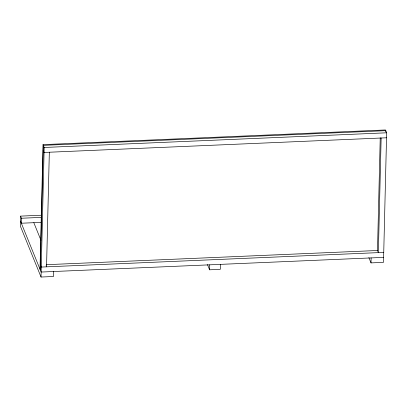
<?xml version="1.0" encoding="UTF-8"?>
<svg xmlns="http://www.w3.org/2000/svg" width="407" height="407" viewBox="0 0 407 407"><rect width="100%" height="100%" fill="white"/><g stroke="black" fill="none" stroke-linecap="round" stroke-linejoin="round"><path stroke-width="0.61" d="M41.519 215.222L20.594 216.117L20.35 226.083L41.036 277.035L53.526 276.495L53.643 271.515M20.594 216.117L21.454 218.244L21.332 223.224L41.433 222.364M40.008 269.22L43.035 144.638L385.5 129.965L386.65 132.799L383.501 262.362L371.016 262.897L368.879 257.626M40.298 269.927L43.32 145.345L385.79 130.672L385.755 131.944M41.036 277.035L44.185 147.471L43.035 144.638M49.333 152.228L46.551 266.839L46.118 265.781M220.416 264.372L220.299 269.353L209.595 269.81L209.717 264.83M371.016 262.897L371.138 257.911M381.14 138.014L378.357 252.625L377.498 250.503L380.235 137.79M44.185 147.471L386.65 132.799M386.528 137.78L44.063 152.452L43.203 150.331M21.454 218.244L41.112 217.399M46.322 264.692L377.498 250.503M383.745 252.396L41.28 267.068L40.42 264.942M383.623 257.377L41.158 272.049L20.472 221.103M207.453 264.54L209.595 269.81M33.817 222.69L40.929 240.201"/></g></svg>
